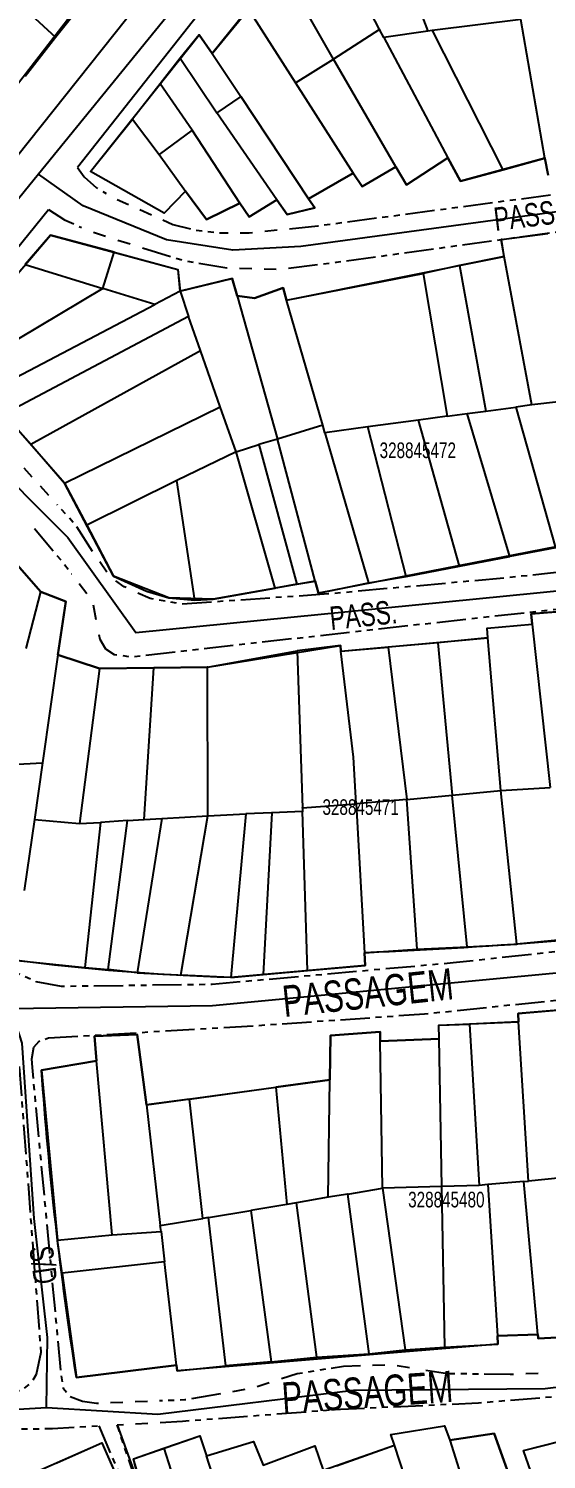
# Model space of a CAD drawing. Extents: x 203614 to 206284, y 4847494 to 4848495.
# Drawn here: x 205635.8 to 205702.2, y 4847971 to 4848154.1 of the extents above; entities that cross this region are included whole.
import ezdxf

# ---------------------------------------------------------------- set-up
doc = ezdxf.new("R2010")
doc.units = 0
doc.header["$LTSCALE"] = 1.5
doc.header["$MEASUREMENT"] = 0
doc.linetypes.add('PHANTOMX2', pattern=[5, 2.5, -0.5, 0.5, -0.5, 0.5, -0.5])
for name, color, linetype in [('CD-MALHA-LOTES', 40, 'CONTINUOUS'), ('CD_TXT_QUADRA', 7, 'CONTINUOUS'), ('RU-QUADRAS', 210, 'CONTINUOUS'), ('SV-CAMINHO-TRILHA', 20, 'CONTINUOUS'), ('SV-EIXO-RUA-N-PAV', 6, 'CONTINUOUS'), ('SV-EIXO-RUA-PAV', 20, 'CONTINUOUS'), ('SV-RUA-NAO-PAV-S-GUIA-C-GUIA', 7, 'PHANTOMX2'), ('SV-RUA-PAVIM-S-GUIA-C-GUIA', 7, 'CONTINUOUS'), ('SV-TXT-RUA-N-PAV-S-GUIA-C-GUIA', 7, 'CONTINUOUS')]:
    doc.layers.add(name, color=color, linetype=linetype)
doc.styles.add('ARIAL', font='ARIAL.TTF')

msp = doc.modelspace()

# ---------------------------------------------------------------- linework, layer by layer
at = {"layer": 'CD-MALHA-LOTES'}
for p, q in [((205606.4, 4848183.17), (205639.26, 4848153.01)), ((205677.29, 4848179.61), (205686.98, 4848153.75)), ((205680.8, 4848153.99), (205672.31, 4848170.3)), ((205674.88, 4848150.17), (205668.27, 4848161.77)), ((205639.26, 4848153.01), (205643.32, 4848158.1)), ((205663.95, 4848156.61), (205659.34, 4848150.9)), ((205663.95, 4848156.61), (205670.04, 4848147.15)), ((205698.89, 4848155.27), (205687.55, 4848153.83)), ((205701.98, 4848137.5), (205698.89, 4848155.27)), ((205680.8, 4848153.99), (205674.88, 4848150.17)), ((205681.35, 4848152.95), (205680.8, 4848153.99)), ((205686.98, 4848153.75), (205681.35, 4848152.95)), ((205687.55, 4848153.83), (205686.98, 4848153.75)), ((205687.55, 4848153.83), (205696.58, 4848136.03)), ((205635.37, 4848148), (205639.26, 4848153.01)), ((205657.69, 4848153.3), (205655.23, 4848150.31)), ((205659.34, 4848150.9), (205657.69, 4848153.3)), ((205681.35, 4848152.95), (205689.56, 4848137.56)), ((205655.23, 4848150.31), (205652.69, 4848147.03)), ((205655.23, 4848150.31), (205659.94, 4848143.3)), ((205659.34, 4848150.9), (205663.02, 4848145.42)), ((205670.04, 4848147.15), (205674.88, 4848150.17)), ((205682.9, 4848136.4), (205674.88, 4848150.17)), ((205652.69, 4848147.03), (205649.13, 4848142.49)), ((205656.78, 4848141.08), (205652.69, 4848147.03)), ((205670.04, 4848147.15), (205677.42, 4848135.61)), ((205663.02, 4848145.42), (205659.94, 4848143.3)), ((205663.02, 4848145.42), (205671.7, 4848132.32)), ((205643.74, 4848135.81), (205649.13, 4848142.49)), ((205649.13, 4848142.49), (205652.54, 4848137.97)), ((205667.65, 4848132.18), (205659.94, 4848143.3)), ((205656.78, 4848141.08), (205652.54, 4848137.97)), ((205662.91, 4848131.76), (205656.78, 4848141.08)), ((205652.54, 4848137.97), (205655.91, 4848133.29)), ((205684.27, 4848134.11), (205689.56, 4848137.56)), ((205689.56, 4848137.56), (205691.17, 4848134.56)), ((205696.58, 4848136.03), (205701.98, 4848137.5)), ((205701.98, 4848137.5), (205702.4, 4848135.33)), ((205653.19, 4848130.46), (205643.74, 4848135.81)), ((205671.7, 4848132.32), (205677.42, 4848135.61)), ((205677.42, 4848135.61), (205678.57, 4848133.88)), ((205678.57, 4848133.88), (205682.9, 4848136.4)), ((205682.9, 4848136.4), (205684.27, 4848134.11)), ((205691.17, 4848134.56), (205696.58, 4848136.03)), ((205655.91, 4848133.29), (205653.19, 4848130.46)), ((205655.91, 4848133.29), (205658.6, 4848129.65)), ((205658.6, 4848129.65), (205662.91, 4848131.76)), ((205662.91, 4848131.76), (205664.09, 4848129.98)), ((205664.09, 4848129.98), (205667.65, 4848132.18)), ((205667.65, 4848132.18), (205668.95, 4848130.31)), ((205672.49, 4848131.14), (205671.7, 4848132.32)), ((205668.95, 4848130.31), (205672.49, 4848131.14)), ((205696.41, 4848127.08), (205702.34, 4848127.87)), ((205638.65, 4848127.67), (205635.37, 4848123.89)), ((205646.8, 4848125.47), (205638.65, 4848127.67)), ((205696.78, 4848124.94), (205696.41, 4848127.08)), ((205645.33, 4848120.82), (205646.8, 4848125.47)), ((205646.8, 4848125.47), (205654.95, 4848123.27)), ((205696.78, 4848124.94), (205691.05, 4848123.77)), ((205700.29, 4848105.92), (205696.78, 4848124.94)), ((205635.37, 4848123.89), (205645.33, 4848120.82)), ((205654.95, 4848123.27), (205655.23, 4848120.47)), ((205668.88, 4848119.33), (205686.4, 4848122.73)), ((205691.05, 4848123.77), (205686.4, 4848122.73)), ((205686.4, 4848122.73), (205689.47, 4848104.5)), ((205691.05, 4848123.77), (205694.43, 4848105.11)), ((205645.33, 4848120.82), (205628.88, 4848111.05)), ((205652.02, 4848118.79), (205645.33, 4848120.82)), ((205661.92, 4848122.12), (205655.23, 4848120.47)), ((205662.54, 4848119.89), (205661.92, 4848122.12)), ((205668.43, 4848120.91), (205664.79, 4848119.58)), ((205668.88, 4848119.33), (205668.43, 4848120.91)), ((205631.07, 4848107.81), (205652.02, 4848118.79)), ((205655.23, 4848120.47), (205652.02, 4848118.79)), ((205655.23, 4848120.47), (205656.32, 4848117.25)), ((205664.79, 4848119.58), (205662.54, 4848119.89)), ((205662.54, 4848119.89), (205667.71, 4848101.54)), ((205673.51, 4848103.35), (205668.88, 4848119.33)), ((205656.32, 4848117.25), (205632.7, 4848104.72)), ((205657.86, 4848112.89), (205656.32, 4848117.25)), ((205636.09, 4848100.89), (205657.86, 4848112.89)), ((205660.36, 4848105.7), (205657.86, 4848112.89)), ((205700.29, 4848105.92), (205698.27, 4848105.65)), ((205703.73, 4848106.31), (205700.29, 4848105.92)), ((205632.7, 4848104.72), (205636.09, 4848100.89)), ((205640.43, 4848095.92), (205660.36, 4848105.7)), ((205662.41, 4848099.91), (205660.36, 4848105.7)), ((205689.47, 4848104.5), (205685.8, 4848103.99)), ((205689.47, 4848104.5), (205692.03, 4848104.81)), ((205692.03, 4848104.81), (205694.43, 4848105.11)), ((205697.51, 4848086.51), (205692.03, 4848104.81)), ((205694.43, 4848105.11), (205698.27, 4848105.65)), ((205698.27, 4848105.65), (205703.36, 4848087.63)), ((205673.51, 4848103.35), (205667.71, 4848101.54)), ((205673.78, 4848102.36), (205673.51, 4848103.35)), ((205679.3, 4848103.12), (205673.78, 4848102.36)), ((205673.78, 4848102.36), (205679.36, 4848083.16)), ((205685.8, 4848103.99), (205679.3, 4848103.12)), ((205684.22, 4848083.98), (205679.3, 4848103.12)), ((205691.02, 4848085.27), (205685.8, 4848103.99)), ((205637.4, 4848081.99), (205620.22, 4848101.54)), ((205636.09, 4848100.89), (205640.43, 4848095.92)), ((205662.41, 4848099.91), (205665.34, 4848100.85)), ((205667.71, 4848101.54), (205665.34, 4848100.85)), ((205665.34, 4848100.85), (205670.2, 4848082.98)), ((205672.55, 4848083.38), (205667.71, 4848101.54)), ((205662.41, 4848099.91), (205654.82, 4848096.27)), ((205667.41, 4848082.48), (205662.41, 4848099.91)), ((205640.43, 4848095.92), (205643.28, 4848090.53)), ((205654.82, 4848096.27), (205643.28, 4848090.53)), ((205657.14, 4848080.95), (205654.82, 4848096.27)), ((205643.28, 4848090.53), (205646.69, 4848084)), ((205703.36, 4848087.63), (205697.51, 4848086.51)), ((205691.02, 4848085.27), (205697.51, 4848086.51)), ((205646.69, 4848084), (205650.91, 4848082.08)), ((205679.36, 4848083.16), (205684.22, 4848083.98)), ((205684.22, 4848083.98), (205691.02, 4848085.27)), ((205650.91, 4848082.08), (205653.81, 4848081.24)), ((205659.47, 4848081.08), (205667.41, 4848082.48)), ((205670.2, 4848082.98), (205667.41, 4848082.48)), ((205670.2, 4848082.98), (205672.55, 4848083.38)), ((205672.55, 4848083.38), (205672.97, 4848081.82)), ((205672.97, 4848081.82), (205679.36, 4848083.16)), ((205635.53, 4848074.73), (205637.4, 4848081.99)), ((205640.61, 4848080.77), (205637.4, 4848081.99)), ((205639.58, 4848073.92), (205640.61, 4848080.77)), ((205653.81, 4848081.24), (205657.14, 4848080.95)), ((205657.14, 4848080.95), (205659.47, 4848081.08)), ((205706.56, 4848079.68), (205700.21, 4848079.19)), ((205700.21, 4848079.19), (205700.35, 4848077.86)), ((205694.57, 4848077.35), (205700.35, 4848077.86)), ((205694.68, 4848076.1), (205694.57, 4848077.35)), ((205700.35, 4848077.86), (205702.65, 4848056.94)), ((205675.78, 4848075.13), (205670.25, 4848074.44)), ((205675.84, 4848074.4), (205675.78, 4848075.13)), ((205675.84, 4848074.4), (205681.89, 4848074.91)), ((205688.25, 4848075.47), (205681.89, 4848074.91)), ((205681.89, 4848074.91), (205684.29, 4848055.44)), ((205694.68, 4848076.1), (205688.25, 4848075.47)), ((205688.25, 4848075.47), (205690.11, 4848055.97)), ((205696.35, 4848056.55), (205694.68, 4848076.1)), ((205639.58, 4848073.92), (205637.59, 4848060.1)), ((205644.92, 4848072.17), (205639.58, 4848073.92)), ((205658.75, 4848072.37), (205670.25, 4848074.44)), ((205670.25, 4848074.44), (205670.91, 4848054.34)), ((205677.45, 4848060.83), (205675.84, 4848074.4)), ((205644.92, 4848072.17), (205642.36, 4848052.36)), ((205651.86, 4848072.28), (205644.92, 4848072.17)), ((205650.65, 4848052.85), (205651.86, 4848072.28)), ((205658.75, 4848072.37), (205651.86, 4848072.28)), ((205658.79, 4848053.31), (205658.75, 4848072.37)), ((205632.83, 4848059.86), (205637.59, 4848060.1)), ((205637.59, 4848060.1), (205636.57, 4848052.86)), ((205677.82, 4848054.85), (205677.45, 4848060.83)), ((205690.11, 4848055.97), (205696.35, 4848056.55)), ((205696.35, 4848056.55), (205702.65, 4848056.94)), ((205698.37, 4848036.9), (205696.35, 4848056.55)), ((205670.91, 4848054.34), (205677.82, 4848054.85)), ((205684.29, 4848055.44), (205677.82, 4848054.85)), ((205677.82, 4848054.85), (205678.85, 4848035.8)), ((205684.29, 4848055.44), (205690.11, 4848055.97)), ((205685.6, 4848036.26), (205684.29, 4848055.44)), ((205692.02, 4848036.58), (205690.11, 4848055.97)), ((205636.57, 4848052.86), (205635.25, 4848043.78)), ((205636.57, 4848052.86), (205642.36, 4848052.36)), ((205648.48, 4848052.71), (205650.65, 4848052.85)), ((205652.9, 4848052.98), (205649.72, 4848033.25)), ((205650.65, 4848052.85), (205652.9, 4848052.98)), ((205652.9, 4848052.98), (205658.79, 4848053.31)), ((205655.35, 4848032.95), (205658.79, 4848053.31)), ((205658.79, 4848053.31), (205663.64, 4848053.6)), ((205663.64, 4848053.6), (205661.72, 4848032.63)), ((205666.98, 4848053.7), (205663.64, 4848053.6)), ((205666.98, 4848053.7), (205665.88, 4848033.01)), ((205670.91, 4848053.9), (205666.98, 4848053.7)), ((205670.91, 4848054.34), (205670.91, 4848053.9)), ((205671.58, 4848033.52), (205670.91, 4848053.9)), ((205642.36, 4848052.36), (205645.03, 4848052.49)), ((205645.03, 4848052.49), (205643.05, 4848033.93)), ((205648.48, 4848052.71), (205645.03, 4848052.49)), ((205646, 4848033.68), (205648.48, 4848052.71)), ((205678.85, 4848035.8), (205685.6, 4848036.26)), ((205685.6, 4848036.26), (205692.02, 4848036.58)), ((205692.02, 4848036.58), (205698.37, 4848036.9)), ((205704.12, 4848037.46), (205698.37, 4848036.9)), ((205633.96, 4848034.85), (205643.05, 4848033.93)), ((205678.94, 4848034.18), (205678.85, 4848035.8)), ((205643.05, 4848033.93), (205646, 4848033.68)), ((205649.72, 4848033.25), (205646, 4848033.68)), ((205649.72, 4848033.25), (205654.93, 4848032.98)), ((205654.93, 4848032.98), (205655.35, 4848032.95)), ((205661.72, 4848032.63), (205655.35, 4848032.95)), ((205661.72, 4848032.63), (205665.88, 4848033.01)), ((205665.88, 4848033.01), (205671.58, 4848033.52)), ((205671.58, 4848033.52), (205678.94, 4848034.18)), ((205705.24, 4848028.58), (205698.57, 4848028.01)), ((205698.57, 4848028.01), (205698.61, 4848026.95)), ((205649.75, 4848025.32), (205644.25, 4848025.11)), ((205650.95, 4848016.33), (205649.75, 4848025.32)), ((205680.86, 4848025.68), (205674.51, 4848025.22)), ((205680.88, 4848024.49), (205680.86, 4848025.68)), ((205688.4, 4848026.54), (205692.34, 4848026.67)), ((205688.43, 4848024.79), (205688.4, 4848026.54)), ((205698.61, 4848026.95), (205692.34, 4848026.67)), ((205692.34, 4848026.67), (205693.54, 4848006.01)), ((205699.89, 4848006.55), (205698.61, 4848026.95)), ((205644.25, 4848025.11), (205644.52, 4848021.96)), ((205674.51, 4848025.22), (205674.42, 4848019.54)), ((205688.43, 4848024.79), (205680.88, 4848024.49)), ((205681.18, 4848005.65), (205680.88, 4848024.49)), ((205688.77, 4848005.88), (205688.43, 4848024.79)), ((205644.52, 4848021.96), (205637.48, 4848020.76)), ((205646.55, 4847999.69), (205644.52, 4848021.96)), ((205637.48, 4848020.76), (205639.53, 4847999.03)), ((205656.43, 4848017.08), (205667.5, 4848018.59)), ((205674.42, 4848019.54), (205667.5, 4848018.59)), ((205667.5, 4848018.59), (205668.91, 4848003.6)), ((205674.22, 4848004.5), (205674.42, 4848019.54)), ((205656.43, 4848017.08), (205650.95, 4848016.33)), ((205650.95, 4848016.33), (205652.7, 4848000.88)), ((205658.14, 4848001.79), (205656.43, 4848017.08)), ((205704.06, 4848006.98), (205699.89, 4848006.55)), ((205676.72, 4848004.91), (205681.18, 4848005.65)), ((205688.77, 4848005.88), (205681.18, 4848005.65)), ((205681.18, 4848005.65), (205684.09, 4847984.98)), ((205693.54, 4848006.01), (205688.77, 4848005.88)), ((205689.15, 4847985.3), (205688.77, 4848005.88)), ((205694.66, 4848006.14), (205693.54, 4848006.01)), ((205699.29, 4848006.51), (205694.66, 4848006.14)), ((205694.66, 4848006.14), (205695.89, 4847986.77)), ((205699.29, 4848006.51), (205699.89, 4848006.55)), ((205701.09, 4847986.95), (205699.29, 4848006.51)), ((205668.91, 4848003.6), (205664.3, 4848002.83)), ((205670.17, 4848003.81), (205668.91, 4848003.6)), ((205674.22, 4848004.5), (205670.17, 4848003.81)), ((205672.76, 4847984.02), (205670.17, 4848003.81)), ((205676.72, 4848004.91), (205674.22, 4848004.5)), ((205679.48, 4847984.48), (205676.72, 4848004.91)), ((205652.7, 4848000.88), (205658.14, 4848001.79)), ((205658.88, 4848001.92), (205658.14, 4848001.79)), ((205658.88, 4848001.92), (205664.3, 4848002.83)), ((205661.09, 4847982.91), (205658.88, 4848001.92)), ((205664.3, 4848002.83), (205666.9, 4847983.46)), ((205639.53, 4847999.03), (205646.55, 4847999.69)), ((205646.55, 4847999.69), (205652.79, 4848000.12)), ((205652.79, 4848000.12), (205652.7, 4848000.88)), ((205652.79, 4848000.12), (205653.23, 4847996.24)), ((205640.11, 4847994.77), (205639.53, 4847999.03)), ((205653.23, 4847996.24), (205640.11, 4847994.77)), ((205654.79, 4847983), (205653.23, 4847996.24)), ((205640.11, 4847994.77), (205641.95, 4847981.45)), ((205695.89, 4847986.77), (205701.09, 4847986.95)), ((205701.09, 4847986.95), (205701.12, 4847986.68)), ((205679.48, 4847984.48), (205684.09, 4847984.98)), ((205684.09, 4847984.98), (205689.15, 4847985.3)), ((205689.15, 4847985.3), (205695.96, 4847985.72)), ((205695.96, 4847985.72), (205695.89, 4847986.77)), ((205701.12, 4847986.68), (205701.14, 4847986.42)), ((205701.14, 4847986.42), (205706.03, 4847986.68)), ((205666.9, 4847983.46), (205661.09, 4847982.91)), ((205666.9, 4847983.46), (205672.76, 4847984.02)), ((205672.76, 4847984.02), (205679.48, 4847984.48)), ((205641.95, 4847981.45), (205654.79, 4847983)), ((205654.79, 4847983), (205654.87, 4847982.31)), ((205654.87, 4847982.31), (205661.09, 4847982.91)), ((205653.15, 4847972.37), (205657.75, 4847973.97)), ((205657.75, 4847973.97), (205658.61, 4847971.39)), ((205682.26, 4847974.12), (205689.1, 4847975.27)), ((205682.71, 4847972.77), (205682.26, 4847974.12)), ((205689.1, 4847975.27), (205689.82, 4847973.42)), ((205695.48, 4847974.27), (205689.82, 4847973.42)), ((205698.44, 4847966.04), (205695.48, 4847974.27)), ((205639.42, 4847970.5), (205645.2, 4847973.09)), ((205645.2, 4847973.09), (205650.89, 4847960.27)), ((205649.27, 4847971.01), (205653.15, 4847972.37)), ((205653.15, 4847972.37), (205656.01, 4847963.49)), ((205658.61, 4847971.39), (205664.66, 4847973.26)), ((205664.66, 4847973.26), (205665.9, 4847970.2)), ((205665.9, 4847970.2), (205672.51, 4847972.71)), ((205672.51, 4847972.71), (205673.57, 4847969.56)), ((205675.26, 4847970.15), (205682.71, 4847972.77)), ((205686.78, 4847960.27), (205682.71, 4847972.77)), ((205689.82, 4847973.42), (205693.92, 4847960.27)), ((205699.23, 4847972.08), (205706.52, 4847973.94)), ((205651.82, 4847962.2), (205649.27, 4847971.01)), ((205662.2, 4847960.24), (205658.61, 4847971.39)), ((205701.09, 4847966.85), (205699.23, 4847972.08))]:
    msp.add_line(p, q, dxfattribs=at)
for p in [(205680.8, 4848153.99), (205680.8, 4848153.99), (205674.88, 4848150.17), (205652.69, 4848147.03), (205656.78, 4848141.08), (205656.78, 4848141.08), (205701.98, 4848137.5), (205701.98, 4848137.5), (205696.41, 4848127.08), (205645.33, 4848120.82), (205656.32, 4848117.25), (205662.41, 4848099.91), (205662.41, 4848099.91), (205640.43, 4848095.92), (205637.4, 4848081.99), (205644.92, 4848072.17), (205658.75, 4848072.37), (205696.35, 4848056.55), (205684.29, 4848055.44), (205658.79, 4848053.31), (205666.98, 4848053.7), (205670.91, 4848054.34), (205670.91, 4848053.9), (205680.88, 4848024.49), (205680.88, 4848024.49), (205681.18, 4848005.65), (205681.18, 4848005.65), (205681.18, 4848005.65), (205676.72, 4848004.91), (205652.79, 4848000.12)]:
    msp.add_point(p, dxfattribs=at)
at = {"layer": 'RU-QUADRAS', "color": 6, "linetype": 'Continuous'}
for points in [[(205644.33, 4848159.77), (205625.16, 4848135.09), (205627.01, 4848133.37), (205623.27, 4848128.72), (205625.29, 4848126.77), (205618.85, 4848119.34), (205582.76, 4848152.93), (205569.61, 4848162.9)], [(205702.4, 4848135.33), (205701.98, 4848137.5), (205691.17, 4848134.56), (205689.56, 4848137.56), (205684.27, 4848134.11), (205682.9, 4848136.4), (205678.57, 4848133.88), (205677.42, 4848135.61), (205671.7, 4848132.32), (205672.49, 4848131.14), (205668.95, 4848130.31), (205667.65, 4848132.18), (205664.09, 4848129.98), (205662.91, 4848131.76), (205658.6, 4848129.65), (205655.91, 4848133.29), (205653.19, 4848130.46), (205643.74, 4848135.81), (205657.69, 4848153.3), (205659.34, 4848150.9), (205668.27, 4848161.77)], [(205708.86, 4848088.81), (205672.97, 4848081.82), (205672.55, 4848083.38), (205659.47, 4848081.08), (205653.81, 4848081.24), (205646.69, 4848084), (205640.43, 4848095.92), (205632.7, 4848104.72), (205626.82, 4848113.89), (205638.65, 4848127.67), (205654.95, 4848123.27), (205655.22, 4848120.5), (205661.92, 4848122.12), (205662.54, 4848119.89), (205664.79, 4848119.58), (205668.43, 4848120.91), (205668.88, 4848119.33), (205696.78, 4848124.94), (205696.39, 4848127.09), (205702.34, 4848127.87)], [(205620.22, 4848101.54), (205637.4, 4848081.99), (205640.61, 4848080.77), (205639.58, 4848073.92), (205644.92, 4848072.17), (205658.75, 4848072.37), (205675.78, 4848075.13), (205675.84, 4848074.4), (205694.68, 4848076.1), (205694.57, 4848077.35), (205700.35, 4848077.86), (205700.21, 4848079.19), (205706.56, 4848079.68)], [(205701.09, 4847966.85), (205699.23, 4847972.08), (205713.86, 4847975.82), (205714.44, 4847973.7), (205720.07, 4847975.16), (205721.65, 4847968.42)], [(205632.59, 4847967.51), (205645.2, 4847973.09), (205654.18, 4847952.8)]]:
    msp.add_lwpolyline(points, dxfattribs=at)
for points in [[(205729.78, 4848040.04, -0.0216754982), (205678.85, 4848035.8), (205678.94, 4848034.18), (205661.72, 4848032.63, -0.0247827832), (205633.96, 4848034.85)], [(205706.03, 4847986.68), (205701.14, 4847986.42), (205701.09, 4847986.95), (205695.89, 4847986.77), (205695.96, 4847985.72), (205654.87, 4847982.31), (205654.79, 4847983), (205641.95, 4847981.45, -0.0213709775), (205637.48, 4848020.76), (205644.52, 4848021.96), (205644.25, 4848025.11), (205649.75, 4848025.32), (205650.95, 4848016.33), (205674.42, 4848019.54), (205674.51, 4848025.22), (205680.86, 4848025.68), (205680.88, 4848024.49), (205688.43, 4848024.79), (205688.4, 4848026.54), (205698.61, 4848026.95), (205698.57, 4848028.01), (205717.44, 4848029.67)], [(205655.23, 4847952.89, -0.0346905442), (205649.27, 4847971.01), (205657.75, 4847973.97), (205658.61, 4847971.39), (205664.66, 4847973.26), (205665.9, 4847970.2), (205672.51, 4847972.71), (205673.57, 4847969.56), (205682.71, 4847972.77), (205682.26, 4847974.12), (205689.1, 4847975.27), (205689.82, 4847973.42), (205695.48, 4847974.27), (205698.44, 4847966.04)]]:
    msp.add_lwpolyline(points, format="xyb", dxfattribs=at)
at = {"layer": 'SV-CAMINHO-TRILHA', "ltscale": 0.5, "flags": 128}
msp.add_lwpolyline([(205647.190689, 4847975.392294), (205649.690074, 4847968.364561), (205650.984033, 4847963.3704), (205651.806218, 4847960.254023)], dxfattribs=at)
at = {"layer": 'SV-EIXO-RUA-N-PAV', "flags": 128}
for points in [[(205796.075823, 4848140.448002), (205766.0248, 4848137.504353), (205752.094366, 4848135.545386), (205750.842302, 4848135.510116), (205744.689858, 4848135.336808), (205736.64029, 4848135.110059), (205670.688388, 4848126.185875), (205661.981866, 4848125.750549), (205653.493007, 4848127.056527), (205642.827518, 4848131.409788), (205637.09824, 4848135.453984)], [(205617.920993, 4848111.913053), (205640.868551, 4848088.965494), (205649.575072, 4848076.776364), (205752.747355, 4848087.006527), (205755.564046, 4848087.283832), (205761.157443, 4848087.834505), (205796.469701, 4848091.311018)], [(205638.117543, 4847977.599956), (205638.256594, 4847986.555033), (205636.51529, 4848001.791446), (205634.991649, 4848024.210739), (205633.570993, 4848028.607528), (205629.33241, 4848040.75313), (205626.50279, 4848044.453402), (205586.770755, 4848066.022221)], [(205796.237546, 4848040.493515), (205767.22577, 4848038.652867), (205760.61939, 4848038.234614), (205748.82942, 4848037.488185), (205659.369909, 4848028.999326), (205633.570993, 4848028.607528)], [(205587.758768, 4847970.447968), (205609.089747, 4847975.889544), (205638.117543, 4847977.599956), (205652.404692, 4847976.760196), (205677.435942, 4847979.807479), (205702.031866, 4847980.025142), (205732.287029, 4847983.725413), (205753.182681, 4847985.902044), (205756.04845, 4847986.106001), (205762.030904, 4847986.531773), (205796.279623, 4847988.969258)]]:
    msp.add_lwpolyline(points, dxfattribs=at)
at = {"layer": 'SV-EIXO-RUA-PAV', "flags": 128}
msp.add_lwpolyline([(205710.876492, 4848418.538543), (205701.259154, 4848347.101518), (205693.925989, 4848289.618962), (205692.673122, 4848279.798103), (205686.787283, 4848233.660723), (205683.691646, 4848209.394921), (205681.702739, 4848202.586738), (205678.793129, 4848192.62692), (205670.503331, 4848178.684987), (205663.720769, 4848168.134334), (205637.09824, 4848135.453984), (205620.350104, 4848114.894896), (205617.920993, 4848111.913053), (205600.793664, 4848090.888487), (205589.112584, 4848070.352396), (205586.770755, 4848066.022221), (205575.39312, 4848044.98433), (205569.141707, 4848033.425113), (205553.315728, 4847994.236976), (205547.783096, 4847974.872764), (205543.60692, 4847960.256069)], dxfattribs=at)
at = {"layer": 'SV-RUA-NAO-PAV-S-GUIA-C-GUIA', "flags": 128}
for points in [[(205669.24197, 4848128.479637), (205672.897099, 4848128.852609), (205734.624946, 4848137.06415)], [(205642.080942, 4848136.295851), (205642.941753, 4848135.100743), (205644.524604, 4848133.701073), (205645.765338, 4848132.977312)], [(205647.161543, 4848132.228552), (205648.625895, 4848131.573901)], [(205669.13324, 4848123.42143), (205675.231544, 4848124.183718), (205739.188607, 4848132.989675)], [(205739.188607, 4848132.989675), (205739.41095, 4848133.011417), (205741.761632, 4848133.076352), (205743.567257, 4848132.537546), (205744.732981, 4848130.794111), (205748.324699, 4848113.246904), (205753.120718, 4848092.329076), (205753.336425, 4848090.529591), (205752.293732, 4848089.62255), (205746.945094, 4848089.138408), (205697.162589, 4848083.796055), (205674.224118, 4848081.723822)], [(205638.375562, 4848130.919811), (205640.43781, 4848129.632277), (205642.618975, 4848128.632338)], [(205650.090247, 4848130.919249), (205651.5546, 4848130.264598)], [(205644.124838, 4848128.035011), (205645.698284, 4848127.531013)], [(205653.018952, 4848129.609946), (205654.311319, 4848129.032182), (205657.274269, 4848128.313891), (205660.147433, 4848127.954745), (205661.378874, 4848127.954745)], [(205662.949236, 4848127.954745), (205664.098034, 4848127.954745), (205664.520526, 4848127.997856)], [(205666.094341, 4848128.15845), (205667.668155, 4848128.319043)], [(205647.27173, 4848127.027015), (205648.845177, 4848126.523017)], [(205650.426911, 4848126.030464), (205655.837687, 4848124.36329), (205661.22487, 4848123.465427), (205661.28234, 4848123.463915)], [(205662.851815, 4848123.422613), (205664.421289, 4848123.381311)], [(205665.990764, 4848123.340009), (205667.560239, 4848123.298707)], [(205636.295045, 4848096.681888), (205635.237117, 4848097.848323)], [(205638.410901, 4848094.349017), (205637.352973, 4848095.515453)], [(205644.024366, 4848087.141686), (205641.832249, 4848090.576756), (205639.468829, 4848093.182582)], [(205636.56291, 4848090.10424), (205636.578403, 4848090.089078), (205640.217841, 4848085.760103), (205641.346287, 4848084.304703)], [(205645.865903, 4848084.51822), (205644.935921, 4848085.820193)], [(205644.829718, 4848076.559147), (205644.956006, 4848075.923036), (205645.667105, 4848074.704009), (205646.784546, 4848073.992909), (205648.917844, 4848073.688153), (205678.763724, 4848077.050379), (205710.270227, 4848080.544999), (205734.457763, 4848083.072827), (205751.519285, 4848084.253054), (205752.738312, 4848083.846711), (205753.550997, 4848082.932441), (205754.626038, 4848079.541926)], [(205642.31992, 4848083.048971), (205643.293553, 4848081.793239)], [(205648.312521, 4848082.535738), (205648.054366, 4848082.653081), (205646.980096, 4848083.411389)], [(205644.079388, 4848080.338567), (205644.454553, 4848078.448857)], [(205674.224118, 4848081.723822), (205655.470114, 4848080.418198), (205651.40669, 4848081.129297), (205649.823298, 4848081.849021)], [(205754.626038, 4848079.541926), (205759.646132, 4848045.80291), (205759.396309, 4848043.595785), (205758.630276, 4848041.739486), (205756.903321, 4848040.317288), (205755.07478, 4848040.114117), (205751.62087, 4848040.215702), (205745.220979, 4848040.418873), (205690.238469, 4848034.502983), (205659.340182, 4848031.740075), (205640.029105, 4848031.479342), (205636.778366, 4848032.088855), (205634.329897, 4848033.164948), (205633.121285, 4848034.52691), (205632.321329, 4848036.738654)], [(205638.377658, 4848024.909373), (205664.69775, 4848026.46269), (205686.543063, 4848027.976461), (205721.280077, 4848031.598427), (205750.01641, 4848034.932209), (205754.26626, 4848035.209286), (205756.620412, 4848034.874054), (205758.229845, 4848033.883789), (205759.098896, 4848031.738284), (205759.195199, 4848029.346137)], [(205636.304132, 4848021.106817), (205636.217429, 4848022.205049), (205636.47916, 4848023.701237), (205637.169523, 4848024.477896), (205638.377658, 4848024.909373)], [(205634.618587, 4848021.24058), (205637.381113, 4847984.651991)], [(205644.767996, 4847978.114171), (205644.536991, 4847978.104914), (205642.724788, 4847978.3638), (205641.085176, 4847978.967868), (205640.308518, 4847980.003412), (205640.018452, 4847981.809606), (205636.304132, 4848021.106817)], [(205637.381113, 4847984.651991), (205636.804124, 4847981.824742), (205636.123711, 4847980.71134), (205634.762887, 4847979.721649), (205604.538454, 4847977.332525), (205586.917526, 4847973.56701), (205587.226804, 4847966.639175), (205592.454277, 4847967.6378)], [(205678.33646, 4847982.913621), (205676.16425, 4847982.85116), (205670.233661, 4847981.901229), (205668.218015, 4847981.244513)], [(205681.475242, 4847983.003875), (205679.905851, 4847982.958748)], [(205684.623098, 4847982.674749), (205683.047471, 4847982.917823)], [(205697.962883, 4847981.839822), (205697.548794, 4847981.824385), (205689.49367, 4847981.923358), (205686.198724, 4847982.431674)], [(205701.101087, 4847981.956813), (205699.531985, 4847981.898318)], [(205652.672256, 4847975.691142), (205655.528262, 4847975.855126), (205675.775736, 4847977.384229), (205693.47807, 4847978.196856), (205711.024696, 4847979.658803), (205716.492893, 4847980.151625)], [(205663.536392, 4847979.88195), (205661.971857, 4847979.612387)], [(205666.65864, 4847980.736453), (205665.099264, 4847980.228394)], [(205647.90601, 4847978.239926), (205646.337003, 4847978.177049)], [(205651.044025, 4847978.36568), (205649.475017, 4847978.302803)], [(205660.407322, 4847979.342823), (205655.85501, 4847978.558478), (205652.613032, 4847978.428557)], [(205615.418532, 4847974.647924), (205616.886598, 4847974.742268), (205620.474227, 4847974.680412), (205638.877727, 4847974.8991), (205644.812247, 4847975.239843)], [(205644.812247, 4847975.239843), (205651.271782, 4847960.215297)], [(205647.16447, 4847975.374901), (205647.966998, 4847975.42098)], [(205652.240652, 4847960.296036), (205647.16447, 4847975.374901)], [(205649.535417, 4847975.511034), (205651.103836, 4847975.601088)]]:
    msp.add_lwpolyline(points, dxfattribs=at)
at = {"layer": 'SV-RUA-PAVIM-S-GUIA-C-GUIA', "flags": 128}
for points in [[(205682.133616, 4848224.991813), (205681.278722, 4848219.733903), (205680.47472, 4848214.376267), (205679.716404, 4848209.519159), (205678.515247, 4848203.808838), (205677.447249, 4848200.050287), (205675.785904, 4848195.487592), (205673.523841, 4848190.97111), (205670.619708, 4848185.500105), (205662.620372, 4848173.393652), (205648.418806, 4848155.395082), (205631.047811, 4848133.674654), (205621.285318, 4848120.964776), (205620.512393, 4848120.449492), (205619.030954, 4848120.256261), (205618.129208, 4848120.513903), (205617.147841, 4848121.280651)], [(205683.729272, 4848196.738549), (205681.561484, 4848191.523499), (205676.757913, 4848181.602104), (205675.229036, 4848178.837529), (205673.435817, 4848176.125136), (205666.428528, 4848166.914729), (205658.063848, 4848156.556787), (205642.080942, 4848136.295851)], [(205622.486631, 4848111.359803), (205638.375562, 4848130.919811)]]:
    msp.add_lwpolyline(points, dxfattribs=at)

# ---------------------------------------------------------------- texts
at = {"layer": 'CD_TXT_QUADRA', "style": 'ARIAL', "width": 0.7}
for s, p in [('328845472', (205680.8, 4848099.12)), ('328845471', (205673.48, 4848053.45)), ('328845480', (205684.46, 4848003.21))]:
    msp.add_text(s, height=2, dxfattribs=at).set_placement(p)
at = {"layer": 'SV-TXT-RUA-N-PAV-S-GUIA-C-GUIA', "style": 'ARIAL', "width": 0.7}
for s, height, rotation, p in [('PASSAGEM', 3, 7, (205695.642842, 4848128.173477)), ('PASS.                                                   SÃO', 3, 6, (205674.573452, 4848077.099396)), ('PASSAGEM                                     OLAVO', 4, 6, (205668.590433, 4848027.573839)), ('S/D', 3, 278, (205635.898024, 4847998.050008)), ('PASSAGEM', 4, 4, (205668.422595, 4847976.799965))]:
    msp.add_text(s, height=height, rotation=rotation, dxfattribs=at).set_placement(p)

doc.saveas('drawing.dxf')
